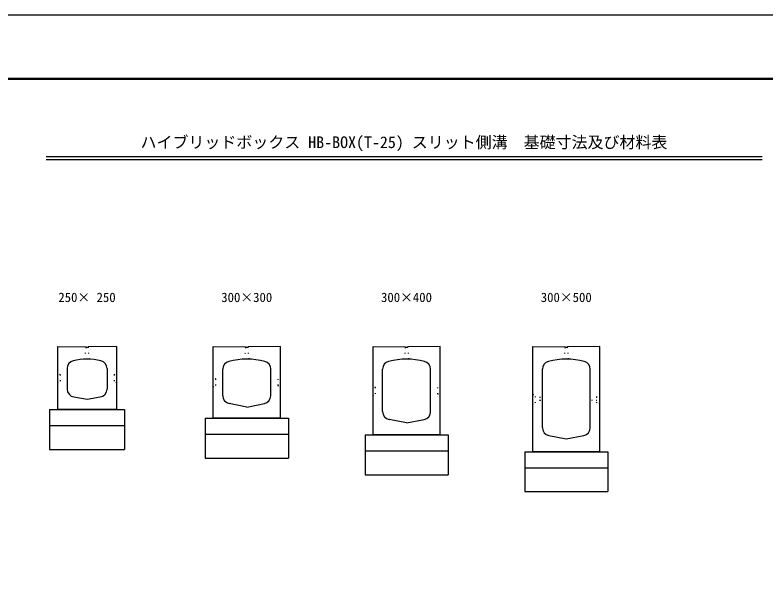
# Model space of a CAD drawing. Units: millimetres, scale not verified. Extents: x -16800 to 16800, y -5940 to 5940.
# Drawn here: x -10836 to -6135, y 2326 to 5940 of the extents above; entities that cross this region are included whole.
import ezdxf
from ezdxf.enums import TextEntityAlignment as Align

# ---------------------------------------------------------------- set-up
doc = ezdxf.new("R2010")
doc.units = ezdxf.units.MM
doc.header["$LTSCALE"] = 20
doc.linetypes.add('DOTTED', pattern=[1.75, 0.25, -1.5])
for name, color, linetype, lineweight in [('0-1_Defpoints', 5, 'Continuous', 25), ('0-5_OUTLINE', 3, 'Continuous', 25), ('0-6_OUTLINE2', 4, 'DOTTED', 25), ('0-7_TXT', 7, 'Continuous', 25), ('0-8_WAKU', 3, 'Continuous', 25)]:
    doc.layers.add(name, color=color, linetype=linetype, lineweight=lineweight)
doc.styles.add('ＭＳ ゴシック', font='')
doc.styles.get('ＭＳ ゴシック').set_extended_font_data('MS Gothic')

msp = doc.modelspace()

# ---------------------------------------------------------------- linework, layer by layer
at = {"layer": '0-1_Defpoints'}
msp.add_lwpolyline([(-16800, -5940), (0, -5940), (0, 5940), (-16800, 5940)], close=True, dxfattribs=at)
at = {"layer": '0-5_OUTLINE'}
for p, q in [((-10569.61, 3864.23), (-10569.61, 3469.23)), ((-10199.61, 3864.23), (-10377.11, 3862.45)), ((-10199.61, 3864.23), (-10199.61, 3469.23)), ((-9594.61, 3414.48), (-9594.61, 3864.48)), ((-9594.61, 3864.48), (-9392.11, 3862.45)), ((-9390.61, 3859.38), (-9392.11, 3862.45)), ((-9390.61, 3859.38), (-9378.61, 3859.38)), ((-9378.61, 3859.38), (-9377.11, 3862.45)), ((-9174.61, 3864.48), (-9377.11, 3862.45)), ((-9174.61, 3414.48), (-9174.61, 3864.48)), ((-8594.61, 3309.48), (-8594.61, 3864.48)), ((-8594.61, 3864.48), (-8392.11, 3862.45)), ((-8390.61, 3859.38), (-8392.11, 3862.45)), ((-8390.61, 3859.38), (-8378.61, 3859.38)), ((-8378.61, 3859.38), (-8377.11, 3862.45)), ((-8174.61, 3864.48), (-8377.11, 3862.45)), ((-8174.61, 3309.48), (-8174.61, 3864.48)), ((-7594.61, 3864.48), (-7392.11, 3862.45)), ((-7594.61, 3204.48), (-7594.61, 3864.48)), ((-7390.61, 3859.38), (-7392.11, 3862.45)), ((-7390.61, 3859.38), (-7378.61, 3859.38)), ((-7378.61, 3859.38), (-7377.11, 3862.45)), ((-7174.61, 3864.48), (-7377.11, 3862.45)), ((-7174.61, 3204.48), (-7174.61, 3864.48)), ((-10509.61, 3725.32), (-10509.61, 3596.86)), ((-10259.61, 3725.32), (-10259.61, 3596.86)), ((-9534.61, 3555.47), (-9534.61, 3721.78)), ((-9234.61, 3555.47), (-9234.61, 3721.78)), ((-8534.61, 3455.47), (-8534.61, 3721.78)), ((-8234.61, 3455.47), (-8234.61, 3721.78)), ((-7534.61, 3355.47), (-7534.61, 3721.78)), ((-7234.61, 3355.47), (-7234.61, 3721.78)), ((-9384.61, 3484.48), (-9494.42, 3506.44)), ((-9384.61, 3484.48), (-9274.8, 3506.44)), ((-10619.61, 3469.23), (-10619.61, 3369.23)), ((-10619.61, 3469.23), (-10149.61, 3469.23)), ((-10199.61, 3469.23), (-10569.61, 3469.23)), ((-9644.61, 3414.48), (-9644.61, 3314.48)), ((-9644.61, 3414.48), (-9124.61, 3414.48)), ((-9174.61, 3414.48), (-9594.61, 3414.48)), ((-8384.61, 3384.48), (-8494.42, 3406.44)), ((-8384.61, 3384.48), (-8274.8, 3406.44)), ((-10619.61, 3369.23), (-10149.61, 3369.23)), ((-9644.61, 3314.48), (-9124.61, 3314.48)), ((-8644.61, 3309.48), (-8644.61, 3209.48)), ((-8644.61, 3309.48), (-8124.61, 3309.48)), ((-8174.61, 3309.48), (-8594.61, 3309.48)), ((-8644.61, 3209.48), (-8124.61, 3209.48)), ((-7644.61, 3204.48), (-7644.61, 3104.48)), ((-7644.61, 3204.48), (-7124.61, 3204.48)), ((-7174.61, 3204.48), (-7594.61, 3204.48)), ((-7644.61, 3104.48), (-7124.61, 3104.48))]:
    msp.add_line(p, q, dxfattribs=at)
for points in [[(-10569.61, 3864.23), (-10392.11, 3862.45), (-10390.61, 3859.38), (-10378.61, 3859.38), (-10377.11, 3862.45)], [(-10467.51, 3547.49), (-10384.61, 3534.23), (-10301.71, 3547.49)], [(-10149.61, 3469.23), (-10149.61, 3369.23), (-10149.61, 3219.23)], [(-9124.61, 3414.48), (-9124.61, 3314.48), (-9124.61, 3164.48)], [(-10619.61, 3369.23), (-10619.61, 3219.23), (-10149.61, 3219.23)], [(-9644.61, 3314.48), (-9644.61, 3164.48), (-9124.61, 3164.48)], [(-8124.61, 3309.48), (-8124.61, 3209.48), (-8124.61, 3059.48)], [(-7494.42, 3306.44), (-7384.61, 3284.48), (-7274.8, 3306.44)], [(-8644.61, 3209.48), (-8644.61, 3059.48), (-8124.61, 3059.48)], [(-7124.61, 3204.48), (-7124.61, 3104.48), (-7124.61, 2954.48)], [(-7644.61, 3104.48), (-7644.61, 2954.48), (-7124.61, 2954.48)]]:
    msp.add_lwpolyline(points, dxfattribs=at)
for centre, radius, start, end in [((-10459.61, 3725.32), 50, 103.55478, 180), ((-10384.61, 3414.23), 370, 76.44522, 103.55478), ((-10309.61, 3725.32), 50, 0, 76.44522), ((-9484.61, 3721.78), 50, 104.47751, 180), ((-9384.61, 3334.48), 450, 75.52249, 104.47751), ((-9284.61, 3721.78), 50, 0, 75.52249), ((-8484.61, 3721.78), 50, 104.47751, 180), ((-8384.61, 3334.48), 450, 75.52249, 104.47751), ((-8284.61, 3721.78), 50, 0, 75.52249), ((-7484.61, 3721.78), 50, 104.47751, 180), ((-7384.61, 3334.48), 450, 75.52249, 104.47751), ((-7284.61, 3721.78), 50, 0, 75.52249), ((-10459.61, 3596.86), 50, 180, 260.90972), ((-10309.61, 3596.86), 50, 279.09028, 0), ((-9484.61, 3555.47), 50, 180, 258.69007), ((-9284.61, 3555.47), 50, 281.30993, 0), ((-8484.61, 3455.47), 50, 180, 258.69007), ((-8284.61, 3455.47), 50, 281.30993, 0), ((-7484.61, 3355.47), 50, 180, 258.69007), ((-7284.61, 3355.47), 50, 281.30993, 0)]:
    msp.add_arc(centre, radius, start, end, dxfattribs=at)
at = {"layer": '0-6_OUTLINE2'}
for p, q in [((-10397.11, 3784.05), (-10390.61, 3859.38)), ((-10378.61, 3859.38), (-10372.11, 3784.05)), ((-9397.11, 3784.31), (-9390.61, 3859.38)), ((-9378.61, 3859.38), (-9372.11, 3784.31)), ((-8397.11, 3784.31), (-8390.61, 3859.38)), ((-8378.61, 3859.38), (-8372.11, 3784.31)), ((-7397.11, 3784.31), (-7390.61, 3859.38)), ((-7378.61, 3859.38), (-7372.11, 3784.31)), ((-10553.61, 3686.73), (-10569.61, 3696.73)), ((-10553.61, 3686.73), (-10553.61, 3646.73)), ((-10215.61, 3686.73), (-10199.61, 3696.73)), ((-10215.61, 3686.73), (-10215.61, 3646.73)), ((-10569.61, 3636.73), (-10553.61, 3646.73)), ((-10199.61, 3636.73), (-10215.61, 3646.73)), ((-9594.61, 3609.48), (-9578.61, 3619.48)), ((-8594.61, 3556.98), (-8578.61, 3566.98)), ((-7594.61, 3564.48), (-7576.61, 3558.45)), ((-7546.61, 3543.48), (-7576.61, 3543.48)), ((-7546.61, 3525.48), (-7546.61, 3543.48)), ((-7222.61, 3525.48), (-7222.61, 3543.48)), ((-7192.61, 3543.48), (-7222.61, 3543.48)), ((-7174.61, 3564.48), (-7192.61, 3558.48)), ((-7546.61, 3525.48), (-7576.61, 3525.48)), ((-7192.61, 3525.48), (-7222.61, 3525.48))]:
    msp.add_line(p, q, dxfattribs=at)
for points in [[(-9578.61, 3619.48), (-9578.61, 3659.48), (-9594.61, 3669.48)], [(-9174.61, 3669.48), (-9190.61, 3659.48), (-9190.61, 3619.48), (-9174.61, 3609.48)], [(-8578.61, 3566.98), (-8578.61, 3606.98), (-8594.61, 3616.98)], [(-8174.61, 3616.98), (-8190.61, 3606.98), (-8190.61, 3566.98), (-8174.61, 3556.98)], [(-7594.61, 3504.48), (-7576.61, 3510.48), (-7576.61, 3558.45)], [(-7174.61, 3504.48), (-7192.61, 3510.48), (-7192.61, 3558.48)]]:
    msp.add_lwpolyline(points, dxfattribs=at)
at = {"layer": '0-7_TXT'}
for p, q in [((-10640.75, 5054.39), (-6159.25, 5054.39)), ((-10640.75, 5035.19), (-6159.25, 5035.19))]:
    msp.add_line(p, q, dxfattribs=at)
at = {"layer": '0-8_WAKU', "lineweight": 50}
msp.add_lwpolyline([(-16400, -5540), (-400, -5540), (-400, 5540), (-16400, 5540)], close=True, dxfattribs=at)

# ---------------------------------------------------------------- texts
at = {"layer": '0-7_TXT', "style": 'ＭＳ ゴシック'}
for s, height, p in [('ハイブリッドボックス HB-BOX(T-25) スリット側溝\u3000基礎寸法及び材料表', 73.31, (-10050, 5084.39)), ('250× 250', 58.65, (-10564.61, 4124.48)), ('300×300', 58.65, (-9544.61, 4124.48)), ('300×400', 58.65, (-8544.61, 4124.48)), ('300×500', 58.65, (-7544.61, 4124.48))]:
    msp.add_text(s, height=height, dxfattribs=at).set_placement(p, align=Align.BOTTOM_LEFT)

doc.saveas('drawing.dxf')
